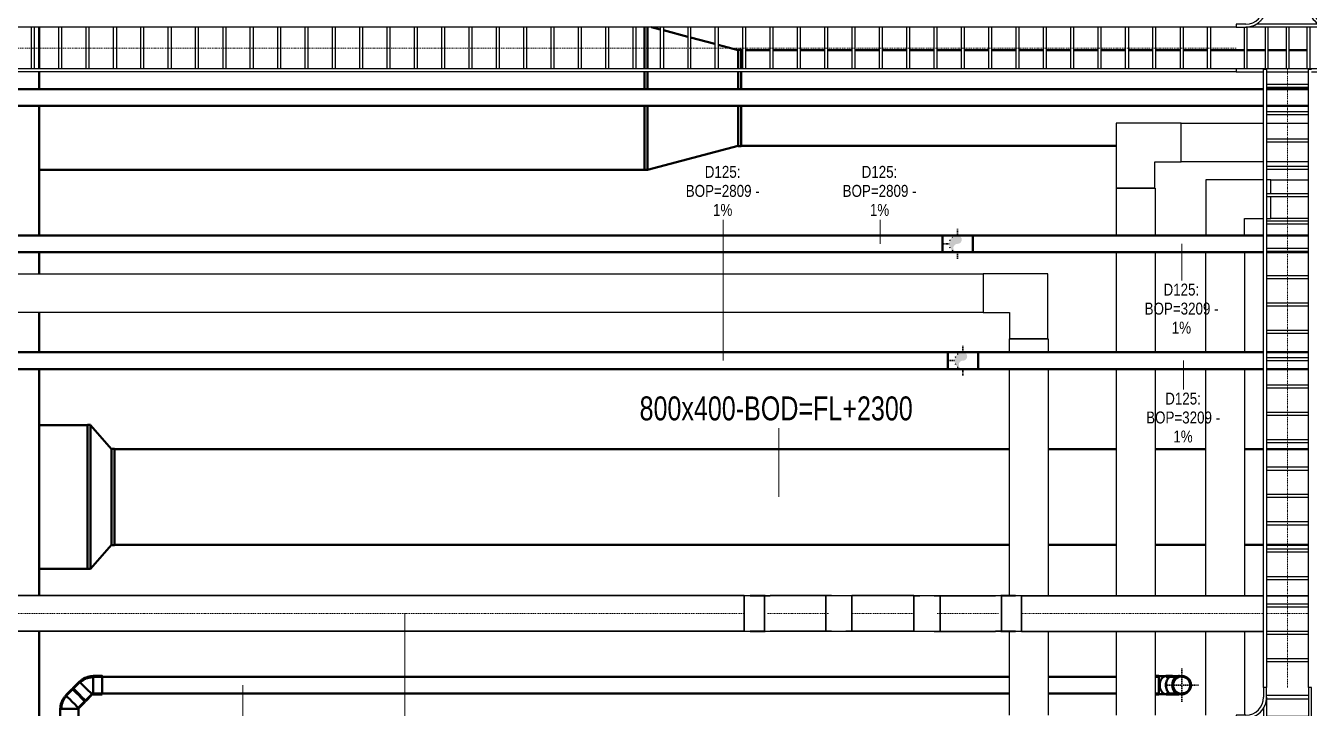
# Model space of a CAD drawing. Header units: millimetres. Extents: x -108050 to 96605, y 58136 to 140997.
# Drawn here: x -42641 to -31912, y 91920 to 97626 of the extents above; entities that cross this region are included whole.
import ezdxf

# ---------------------------------------------------------------- set-up
doc = ezdxf.new("R2010")
doc.units = ezdxf.units.MM
doc.linetypes.add('Center', pattern=[29.999999, 12, -6, 6, -6])
for name, color, linetype, lineweight in [('E-CABL-TRAY', 211, 'Continuous', 25), ('E-CABL-TRAY-CNTR', 211, 'Center', 18), ('E-CABL-TRAY-IDEN', 211, 'Continuous', 9), ('M-HVAC-DUCT', 70, 'Continuous', 50), ('M-HVAC-DUCT-IDEN', 70, 'Continuous', 9), ('P-PIPE', 3, 'Continuous', 50), ('P-PIPE-CNTR', 3, 'Center', 35), ('P-PIPE-IDEN', 2, 'Continuous', 9)]:
    doc.layers.add(name, color=color, linetype=linetype, lineweight=lineweight)
doc.styles.add('Arial', font='arial.ttf', dxfattribs={"width": 0.8, "height": 100})
doc.styles.add('Arial_1', font='arial.ttf', dxfattribs={"width": 0.75, "height": 200})

# ---------------------------------------------------------------- blocks, each defined once
blk = doc.blocks.new('PG_Busway_ThanhThang - 1250A-1999621-HẦM')
at = {"layer": 'E-CABL-TRAY'}
for p, q in [((-66803, 95552), (-34639, 95552)), ((-34639, 95552), (-34639, 95229)), ((-34639, 95229), (-66803, 95229))]:
    blk.add_line(p, q, dxfattribs=at)
blk = doc.blocks.new('E_Ladder Horizontal Tee - Standard-1999172-HẦM')
at = {"layer": 'E-CABL-TRAY'}
for p, q in [((430, 200), (-430, 200)), ((-430, 200), (-430, 175)), ((-430, 175), (430, 175)), ((-363, 175), (-363, -175)), ((-337, -175), (-337, 175)), ((-188, 175), (-188, -175)), ((-162, -175), (-162, 175)), ((-13, 175), (-13, -175)), ((13, -175), (13, 175)), ((162, 175), (162, -175)), ((188, -175), (188, 175)), ((337, 175), (337, -175)), ((363, -175), (363, 175)), ((430, 175), (430, 200)), ((-350, -175), (-430, -175)), ((-430, -175), (-430, -200)), ((-430, -200), (-350, -200)), ((-350, -175), (-337, -175)), ((-350, -175), (350, -175)), ((-259, -200), (259, -200)), ((-188, -175), (-162, -175)), ((-13, -175), (13, -175)), ((162, -175), (188, -175)), ((337, -175), (350, -175)), ((430, -175), (350, -175)), ((350, -200), (430, -200)), ((430, -200), (430, -175)), ((-200, -350), (-200, -430)), ((175, -325), (-175, -325)), ((-175, -325), (-175, -350)), ((-175, -350), (175, -350)), ((-175, -430), (-175, -350)), ((175, -350), (175, -325)), ((175, -350), (175, -430)), ((200, -430), (200, -350)), ((-200, -430), (-175, -430)), ((175, -430), (200, -430))]:
    blk.add_line(p, q, dxfattribs=at)
for centre, radius, start, end in [((-350, -350), 175, 360, 90), ((-350, -350), 175, 76.6372, 90), ((-350, -350), 150, 0, 90), ((-350, -350), 175, 61.5893, 73.0712), ((-350, -350), 175, 58.7805, 59.5164), ((-350, -350), 175, 50.9018, 58.7805), ((350, -350), 175, 90, 180), ((350, -350), 150, 90, 180), ((350, -350), 175, 121.2195, 129.0982), ((350, -350), 175, 120.4836, 121.2195), ((350, -350), 175, 106.9288, 118.4107), ((350, -350), 175, 90, 103.3628), ((-350, -350), 175, 35.6308, 44.0854), ((-350, -350), 175, 19.7932, 29.3903), ((-350, -350), 175, 360, 14.6951), ((350, -350), 175, 165.3049, 180), ((350, -350), 175, 150.6097, 160.2068), ((350, -350), 175, 135.9146, 144.3692)]:
    blk.add_arc(centre, radius, start, end, dxfattribs=at)
blk = doc.blocks.new('PG_Busway_CutNgang - 1250A-2000881-HẦM')
at = {"layer": 'E-CABL-TRAY'}
for p, q in [((161.5, 381), (-161.5, 381)), ((-161.5, 381), (-161.5, 161.5)), ((161.5, -161.5), (161.5, 381)), ((-381, -161.5), (-381, 161.5)), ((-161.5, 161.5), (-381, 161.5)), ((-381, -161.5), (161.5, -161.5))]:
    blk.add_line(p, q, dxfattribs=at)
blk = doc.blocks.new('PG_Busway_ThanhThang - 1250A-2001112-HẦM')
at = {"layer": 'E-CABL-TRAY'}
for p, q in [((-34419, 95009), (-34096, 95009)), ((-34419, 94897), (-34419, 95009)), ((-34096, 95009), (-34096, 94897)), ((-34419, 92863), (-34419, 94755)), ((-34096, 94755), (-34096, 92863)), ((-34419, 91863), (-34419, 92563)), ((-34096, 92563), (-34096, 91863)), ((-34419, 91489), (-34419, 91838)), ((-34096, 91838), (-34096, 91489)), ((-34419, 86796), (-34419, 91463)), ((-34096, 91463), (-34096, 86796)), ((-34413, 86796), (-34419, 86796)), ((-34096, 86796), (-34113, 86796))]:
    blk.add_line(p, q, dxfattribs=at)
blk = doc.blocks.new('PG_Busway_ThanhThang - 1250A-2004915-HẦM')
at = {"layer": 'E-CABL-TRAY'}
for p, q in [((-32983, 96489), (-32983, 96812)), ((-32983, 96812), (-32294, 96812)), ((-32268, 96812), (-31919, 96812)), ((-32294, 96489), (-32983, 96489)), ((-31919, 96489), (-32268, 96489))]:
    blk.add_line(p, q, dxfattribs=at)
blk = doc.blocks.new('PG_Busway_CutNgang - 1250A-2001176-HẦM')
at = {"layer": 'E-CABL-TRAY'}
for p, q in [((-381, -161.5), (-381, 161.5)), ((161.5, 161.5), (-381, 161.5)), ((161.5, -381), (161.5, 161.5)), ((-381, -161.5), (-161.5, -161.5)), ((-161.5, -161.5), (-161.5, -381)), ((-161.5, -381), (161.5, -381))]:
    blk.add_line(p, q, dxfattribs=at)
blk = doc.blocks.new('PG_Busway_ThanhThang - 1250A-2001192-HẦM')
at = {"layer": 'E-CABL-TRAY'}
for p, q in [((-33525, 96269), (-33202, 96269)), ((-33525, 95873), (-33525, 96269)), ((-33202, 96269), (-33202, 95873)), ((-33525, 94897), (-33525, 95732)), ((-33202, 95732), (-33202, 94897)), ((-33525, 92863), (-33525, 94755)), ((-33202, 94755), (-33202, 92863)), ((-33525, 91863), (-33525, 92563)), ((-33202, 92563), (-33202, 91863)), ((-33525, 91489), (-33525, 91838)), ((-33525, 86796), (-33525, 91463)), ((-33202, 91463), (-33202, 87226)), ((-33490, 86796), (-33525, 86796))]:
    blk.add_line(p, q, dxfattribs=at)
blk = doc.blocks.new('PG_Busway_ThanhThang - 1250A-2004181-HẦM')
at = {"layer": 'E-CABL-TRAY'}
for p, q in [((-32776, 94897), (-32776, 95732)), ((-32453, 95732), (-32453, 94897)), ((-32776, 92863), (-32776, 94755)), ((-32453, 94755), (-32453, 92863)), ((-32776, 91863), (-32776, 92563)), ((-32453, 92563), (-32453, 91863)), ((-32776, 91489), (-32776, 91838)), ((-32453, 91838), (-32453, 91489)), ((-32776, 86796), (-32776, 91463)), ((-32453, 91463), (-32453, 86796)), ((-32774, 86796), (-32776, 86796)), ((-32453, 86796), (-32474, 86796))]:
    blk.add_line(p, q, dxfattribs=at)
blk = doc.blocks.new('PG_Busway_ThanhThang - 1250A-2004328-HẦM')
at = {"layer": 'E-CABL-TRAY'}
for p, q in [((-32234, 96221), (-32234, 96337)), ((-32234, 96337), (-31919, 96337)), ((-32234, 96014), (-32234, 96195)), ((-31919, 96014), (-32234, 96014))]:
    blk.add_line(p, q, dxfattribs=at)
blk = doc.blocks.new('PG_Busway_CutNgang - 1250A-V25-HẦM')
at = {"layer": 'E-CABL-TRAY'}
for p, q in [((162, 162), (-303, 162)), ((162, -321), (162, 162)), ((-303, -161), (-161, -161)), ((-161, -161), (-161, -321)), ((-161, -347), (-161, -381)), ((-161, -381), (19, -381)), ((45, -381), (162, -381)), ((162, -381), (162, -347))]:
    blk.add_line(p, q, dxfattribs=at)
blk = doc.blocks.new('DSC_uPVC_Elbow_TienPhong - Standard-2008113-HẦM')
at = {"layer": 'P-PIPE'}
for p, q in [((-33169, 92191), (-33202, 92191)), ((-33055, 92191), (-33108, 92191)), ((-33202, 92037), (-33169, 92037)), ((-33108, 92037), (-33055, 92037))]:
    blk.add_line(p, q, dxfattribs=at)
at = {"layer": 'P-PIPE', "flags": 128}
for points in [[(-33169, 92189), (-33165, 92189), (-33162, 92189), (-33158, 92189), (-33155, 92189), (-33152, 92189), (-33148, 92189), (-33145, 92189), (-33142, 92189), (-33138, 92189), (-33135, 92189), (-33132, 92189), (-33129, 92189), (-33126, 92189), (-33123, 92189), (-33120, 92189), (-33118, 92189), (-33115, 92189), (-33112, 92189), (-33110, 92189), (-33108, 92189)], [(-33108, 92039), (-33111, 92039), (-33113, 92039), (-33116, 92039), (-33119, 92039), (-33122, 92039), (-33124, 92039), (-33127, 92039), (-33130, 92039), (-33133, 92039), (-33137, 92039), (-33140, 92039), (-33143, 92039), (-33146, 92039), (-33150, 92039), (-33153, 92039), (-33156, 92039), (-33160, 92039), (-33163, 92039), (-33167, 92039), (-33169, 92039)]]:
    blk.add_lwpolyline(points, dxfattribs=at)
at = {"layer": 'P-PIPE'}
for centre, major_axis, ratio, start_param, end_param in [((-33169, 92114), (0, 76.7), 0.005, 0.000004, 3.141593), ((-33169, 92114), (0, 76.7), 0.005, 6.115335, 6.283185), ((-33169, 92114), (0, 75), 0.005, 0.000004, 0.196354), ((-33108, 92114), (0, 76.7), 0.708871, 0.000006, 3.141593), ((-33055, 92114), (0, 76.7), 0.708871, 0.788108, 1.047203), ((-33055, 92114), (0, 76.7), 0.708871, 0.527127, 0.785404), ((-33055, 92114), (0, 76.7), 0.708871, 0.264998, 0.523604), ((-33055, 92114), (0, 76.7), 0.708871, 0.000006, 0.261805), ((-33055, 92114), (0, 76.7), 0.708871, 1.311168, 1.570802), ((-33055, 92114), (0, 76.7), 0.708871, 1.572967, 1.832601), ((-33055, 92114), (0, 76.7), 0.708871, 1.049526, 1.309003), ((-33169, 92114), (0, 75), 0.005, 2.945247, 3.141597), ((-33169, 92114), (0, 76.7), 0.005, 3.141597, 3.309439)]:
    blk.add_ellipse(centre, major_axis=major_axis, ratio=ratio, start_param=start_param, end_param=end_param, dxfattribs=at)
blk = doc.blocks.new('DSC_uPVC_Elbow_TienPhong - Standard-V27-HẦM')
at = {"layer": 'P-PIPE'}
for p, q in [((-33003, 92190), (-33057, 92190)), ((-33057, 92037), (-33003, 92037))]:
    blk.add_line(p, q, dxfattribs=at)
at = {"layer": 'P-PIPE', "flags": 128}
for points in [[(-33003, 92189), (-33001, 92189), (-32998, 92189), (-32996, 92189), (-32994, 92189), (-32992, 92189), (-32991, 92189)], [(-32986, 92189), (-32984, 92189), (-32983, 92189), (-32982, 92189), (-32981, 92189), (-32980, 92189), (-32980, 92189), (-32979, 92189), (-32979, 92189), (-32978, 92189), (-32978, 92189)], [(-32991, 92039), (-32993, 92039), (-32995, 92039), (-32997, 92039), (-32999, 92039), (-33002, 92039), (-33003, 92039)], [(-32978, 92039), (-32978, 92039), (-32979, 92039), (-32979, 92039), (-32980, 92039), (-32981, 92039), (-32981, 92039), (-32982, 92039), (-32984, 92039), (-32985, 92039), (-32986, 92039)]]:
    blk.add_lwpolyline(points, dxfattribs=at)
at = {"layer": 'P-PIPE'}
for radius, start, end in [(76.7, 90.0002, 270.0002), (76.7, 270.0002, 90.0002), (70, 270.0002, 90.0002), (76.7, 30.0002, 45.0002), (76.7, 210.0002, 225.0002)]:
    blk.add_arc((-32978, 92114), radius, start, end, dxfattribs=at)
for centre, major_axis, start_param, end_param in [((-33003, 92114), (0, 76.7), 0.00001, 3.141593), ((-33003, 92114), (0, 75), 6.283088, 7.853992), ((-33003, 92114), (0, 76.7), 6.10525, 6.283185), ((-33057, 92114), (0, 76.7), 1.309007, 1.568641), ((-33057, 92114), (0, 76.7), 1.570807, 1.830441), ((-33057, 92114), (0, 76.7), 1.832606, 2.092083), ((-33057, 92114), (0, 76.7), 2.094406, 2.353501), ((-33057, 92114), (0, 76.7), 2.356205, 2.614482), ((-33003, 92114), (0, 75), 1.570807, 3.141711), ((-33057, 92114), (0, 76.7), 2.618004, 2.878798), ((-33057, 92114), (0, 76.7), 2.879804, 3.141593), ((-33003, 92114), (0, 76.7), 3.141603, 3.319506)]:
    blk.add_ellipse(centre, major_axis=major_axis, ratio=0.708871, start_param=start_param, end_param=end_param, dxfattribs=at)
blk = doc.blocks.new('01_REC Transition REC_C Flanged_ - 200 mm-2035785-HẦM')
at = {"layer": 'M-HVAC-DUCT'}
for p, q in [((-25, 242), (-25, 591)), ((0, 591), (0, 242)), ((35, 591), (108, 571)), ((134, 565), (337, 511)), ((362, 505), (565, 451)), ((591, 444), (759, 400)), ((759, 242), (759, 402)), ((784, 402), (759, 402)), ((784, 402), (784, 242)), ((-25, 74), (-25, 216)), ((0, 216), (0, 74)), ((759, 74), (759, 216)), ((784, 216), (784, 74)), ((-25, -602), (-25, -68)), ((0, -68), (0, -602)), ((759, -402), (759, -68)), ((784, -68), (784, -402)), ((759, -400), (0, -600)), ((759, -402), (784, -402)), ((0, -602), (-25, -602))]:
    blk.add_line(p, q, dxfattribs=at)
blk = doc.blocks.new('DSC_uPVC_Elbow_TienPhong - Standard-2054451-HẦM')
at = {"layer": 'P-PIPE'}
for p, q in [((-42001, 92191), (-42077, 92191)), ((-42192, 92143), (-42246, 92089)), ((-42137, 91981), (-42084, 92035)), ((-42077, 92037), (-42001, 92037))]:
    blk.add_line(p, q, dxfattribs=at)
at = {"layer": 'P-PIPE', "flags": 128}
for points in [[(-42077, 92189), (-42084, 92189), (-42090, 92188), (-42097, 92188), (-42103, 92187), (-42109, 92186), (-42116, 92184), (-42122, 92183), (-42128, 92181), (-42134, 92179), (-42140, 92176), (-42146, 92174), (-42151, 92171), (-42157, 92168), (-42163, 92164), (-42168, 92161), (-42173, 92157), (-42178, 92153), (-42183, 92149), (-42188, 92145), (-42191, 92142)], [(-42077, 92181), (-42083, 92180), (-42090, 92180), (-42096, 92179), (-42102, 92179), (-42108, 92177), (-42114, 92176), (-42119, 92175), (-42125, 92173), (-42131, 92171), (-42137, 92169), (-42142, 92166), (-42148, 92163), (-42153, 92160), (-42158, 92157), (-42163, 92154), (-42168, 92150), (-42173, 92147), (-42178, 92143), (-42182, 92139), (-42185, 92136)], [(-42085, 92036), (-42084, 92036), (-42084, 92036), (-42084, 92037), (-42083, 92037), (-42083, 92037), (-42083, 92037), (-42082, 92038), (-42082, 92038), (-42082, 92038), (-42081, 92038), (-42081, 92038), (-42080, 92038), (-42080, 92038), (-42080, 92039), (-42079, 92039), (-42079, 92039), (-42078, 92039), (-42078, 92039), (-42078, 92039), (-42077, 92039)]]:
    blk.add_lwpolyline(points, dxfattribs=at)
at = {"layer": 'P-PIPE'}
for centre, major_axis, ratio, start_param, end_param in [((-42077, 92114), (0, 76.7), 0.005, 6.275368, 7.846165), ((-42001, 92114), (0, 76.7), 0.005, 5.881123, 7.846165), ((-42001, 92114), (0, 70), 0.005, 0.388768, 0.515782), ((-42001, 92114), (0, 70), 0.005, 0.650568, 0.777581), ((-42001, 92114), (0, 70), 0.005, 0, 0.253982), ((-42191, 92035), (-54.2, 54.2), 0.001992, 4.721452, 6.68457), ((-42192, 92036), (-49.5, 49.5), 0.001992, 6.030449, 6.283185), ((-42138, 92089), (-54.2, 54.2), 0.001992, 4.721452, 6.292248), ((-42138, 92089), (-54.2, 54.2), 0.001992, 3.150656, 4.721452), ((-42077, 92114), (0, 76.7), 0.005, 1.562979, 3.133776), ((-42001, 92114), (0, 76.7), 0.005, 1.562979, 3.133776), ((-42001, 92114), (0, 70), 0.005, 2.483163, 2.610177), ((-42191, 92035), (-54.2, 54.2), 0.001992, 3.150656, 4.721452), ((-42191, 92035), (-54.2, 54.2), 0.001992, 2.739925, 3.141593), ((-42001, 92114), (0, 70), 0.005, 2.744963, 2.871976), ((-42001, 92114), (0, 70), 0.005, 2.886864, 3.133776), ((-42001, 92114), (0, 76.7), 0.005, 3.141593, 3.543924)]:
    blk.add_ellipse(centre, major_axis=major_axis, ratio=ratio, start_param=start_param, end_param=end_param, dxfattribs=at)
blk = doc.blocks.new('01_REC Transition REC_C Flanged_ - 200 mm-2104956-HẦM')
at = {"layer": 'M-HVAC-DUCT'}
for p, q in [((-25, -602), (-25, 602)), ((-25, 602), (0, 602)), ((0, 602), (0, -602)), ((0, 600), (175, 400)), ((175, -402), (175, 402)), ((200, 402), (175, 402)), ((200, 402), (200, -402)), ((175, -400), (0, -600)), ((175, -402), (200, -402)), ((0, -602), (-25, -602))]:
    blk.add_line(p, q, dxfattribs=at)
blk = doc.blocks.new('DSC_uPVC_Elbow_TienPhong - Standard-2118731-HẦM')
at = {"layer": 'P-PIPE'}
for p, q in [((-42252, 92083), (-42306, 92029)), ((-42197, 91921), (-42144, 91974)), ((-42353, 91915), (-42353, 91839)), ((-42353, 91915), (-42276, 91915)), ((-42353, 91839), (-42276, 91839)), ((-42276, 91915), (-42200, 91915)), ((-42276, 91839), (-42200, 91839)), ((-42200, 91839), (-42200, 91915))]:
    blk.add_line(p, q, dxfattribs=at)
at = {"layer": 'P-PIPE', "flags": 128}
for points in [[(-42305, 92028), (-42309, 92023), (-42313, 92019), (-42317, 92014), (-42321, 92009), (-42325, 92003), (-42328, 91998), (-42332, 91992), (-42335, 91987), (-42337, 91981), (-42340, 91975), (-42342, 91969), (-42344, 91963), (-42346, 91957), (-42348, 91950), (-42349, 91944), (-42350, 91938), (-42351, 91932), (-42351, 91925), (-42352, 91919), (-42352, 91915)], [(-42299, 92022), (-42303, 92018), (-42307, 92013), (-42311, 92008), (-42315, 92004), (-42318, 91999), (-42321, 91993), (-42324, 91988), (-42327, 91983), (-42330, 91977), (-42332, 91972), (-42334, 91966), (-42336, 91960), (-42338, 91955), (-42339, 91949), (-42341, 91943), (-42342, 91937), (-42342, 91931), (-42343, 91925), (-42343, 91918), (-42343, 91915)], [(-42202, 91915), (-42202, 91915), (-42202, 91915), (-42202, 91916), (-42201, 91916), (-42201, 91917), (-42201, 91917), (-42201, 91917), (-42201, 91918), (-42201, 91918), (-42201, 91919), (-42201, 91919), (-42200, 91919), (-42200, 91920), (-42200, 91920), (-42200, 91920), (-42200, 91921), (-42199, 91921), (-42199, 91921), (-42199, 91922), (-42199, 91922)]]:
    blk.add_lwpolyline(points, dxfattribs=at)
at = {"layer": 'P-PIPE'}
for centre, start_param, end_param in [((-42198, 92029), 4.710397, 6.281193), ((-42252, 91975), 0, 0.166506), ((-42252, 91975), 4.710397, 6.281193), ((-42252, 91975), 3.141593, 4.710397), ((-42198, 92029), 3.141593, 4.710397), ((-42252, 91975), 2.976741, 3.139601)]:
    blk.add_ellipse(centre, major_axis=(-54.2, 54.2), ratio=0.001992, start_param=start_param, end_param=end_param, dxfattribs=at)
blk = doc.blocks.new('M_Elbow - Welded - Generic - Standard-V256-HẦM')
at = {"layer": 'P-PIPE'}
for p, q in [((-34979, 95873), (-34979, 95871)), ((-34979, 95871), (-34979, 95863)), ((-34979, 95863), (-34979, 95852)), ((-34979, 95852), (-34979, 95838)), ((-34979, 95838), (-34979, 95821)), ((-34979, 95821), (-34979, 95802)), ((-34979, 95802), (-34979, 95784)), ((-34979, 95784), (-34979, 95767)), ((-34979, 95767), (-34979, 95752)), ((-34979, 95752), (-34979, 95741)), ((-34979, 95741), (-34979, 95734)), ((-34979, 95734), (-34979, 95732))]:
    blk.add_line(p, q, dxfattribs=at)
at = {"layer": 'P-PIPE', "flags": 128}
for points in [[(-34979, 95873), (-34974, 95873), (-34969, 95873), (-34964, 95873), (-34959, 95873), (-34954, 95873), (-34949, 95873), (-34944, 95873), (-34939, 95873), (-34934, 95873), (-34930, 95873), (-34925, 95873), (-34920, 95873), (-34916, 95873), (-34912, 95873), (-34907, 95873), (-34903, 95873), (-34899, 95873), (-34895, 95873), (-34892, 95873), (-34888, 95873), (-34885, 95873), (-34881, 95873), (-34878, 95873), (-34875, 95873), (-34872, 95873), (-34870, 95873), (-34867, 95873), (-34865, 95873), (-34863, 95873), (-34861, 95873), (-34859, 95873), (-34857, 95873), (-34856, 95873), (-34855, 95873), (-34854, 95873), (-34853, 95873), (-34853, 95873)], [(-34849, 95873), (-34846, 95873), (-34845, 95873)], [(-34852, 95732), (-34853, 95732), (-34853, 95732), (-34854, 95732), (-34855, 95732), (-34856, 95732), (-34857, 95732), (-34859, 95732), (-34860, 95732), (-34862, 95732), (-34864, 95732), (-34866, 95732), (-34869, 95732), (-34871, 95732), (-34874, 95732), (-34877, 95732), (-34880, 95732), (-34884, 95732), (-34887, 95732), (-34891, 95732), (-34894, 95732), (-34898, 95732), (-34902, 95732), (-34906, 95732), (-34910, 95732), (-34915, 95732), (-34919, 95732), (-34924, 95732), (-34928, 95732), (-34933, 95732), (-34938, 95732), (-34943, 95732), (-34948, 95732), (-34953, 95732), (-34958, 95732), (-34963, 95732), (-34968, 95732), (-34973, 95732), (-34978, 95732), (-34979, 95732)], [(-34846, 95732), (-34849, 95732), (-34851, 95732)]]:
    blk.add_lwpolyline(points, dxfattribs=at)
blk = doc.blocks.new('M_Elbow - Welded - Generic - Standard-V259-HẦM')
at = {"layer": 'P-PIPE'}
for p, q in [((-34680, 94894), (-34680, 94897)), ((-34680, 94887), (-34680, 94894)), ((-34680, 94876), (-34680, 94887)), ((-34680, 94861), (-34680, 94876)), ((-34680, 94844), (-34680, 94861)), ((-34680, 94826), (-34680, 94844)), ((-34680, 94808), (-34680, 94826)), ((-34680, 94791), (-34680, 94808)), ((-34680, 94776), (-34680, 94791)), ((-34680, 94765), (-34680, 94776)), ((-34680, 94758), (-34680, 94765)), ((-34680, 94755), (-34680, 94758))]:
    blk.add_line(p, q, dxfattribs=at)
at = {"layer": 'P-PIPE', "flags": 128}
for points in [[(-34680, 94897), (-34685, 94897), (-34690, 94897), (-34695, 94897), (-34700, 94897), (-34705, 94897), (-34710, 94897), (-34715, 94897), (-34720, 94897), (-34725, 94897), (-34730, 94897), (-34734, 94897), (-34739, 94897), (-34743, 94897), (-34748, 94897), (-34752, 94897), (-34756, 94897), (-34760, 94897), (-34764, 94897), (-34768, 94897), (-34771, 94897), (-34775, 94897), (-34778, 94897), (-34781, 94897), (-34784, 94897), (-34787, 94897), (-34790, 94897), (-34792, 94897), (-34794, 94897), (-34797, 94897), (-34798, 94897), (-34800, 94897), (-34802, 94897), (-34803, 94897), (-34804, 94897), (-34805, 94897), (-34806, 94897)], [(-34807, 94755), (-34807, 94755), (-34807, 94755), (-34806, 94755), (-34805, 94755), (-34805, 94755), (-34803, 94755), (-34802, 94755), (-34801, 94755), (-34799, 94755), (-34797, 94755), (-34795, 94755), (-34793, 94755), (-34790, 94755), (-34788, 94755), (-34785, 94755), (-34782, 94755), (-34779, 94755), (-34776, 94755), (-34772, 94755), (-34769, 94755), (-34765, 94755), (-34761, 94755), (-34757, 94755), (-34753, 94755), (-34749, 94755), (-34744, 94755), (-34740, 94755), (-34735, 94755), (-34731, 94755), (-34726, 94755), (-34721, 94755), (-34717, 94755), (-34712, 94755), (-34707, 94755), (-34702, 94755), (-34697, 94755), (-34692, 94755), (-34687, 94755), (-34681, 94755), (-34680, 94755)]]:
    blk.add_lwpolyline(points, dxfattribs=at)
blk = doc.blocks.new('M_Elbow - Welded - Generic - Standard-V260-HẦM')
at = {"layer": 'P-PIPE'}
for p, q in [((-34934, 94897), (-34934, 94894)), ((-34934, 94894), (-34934, 94887)), ((-34934, 94887), (-34934, 94876)), ((-34934, 94876), (-34934, 94861)), ((-34934, 94861), (-34934, 94844)), ((-34934, 94844), (-34934, 94826)), ((-34934, 94826), (-34934, 94808)), ((-34934, 94808), (-34934, 94791)), ((-34934, 94791), (-34934, 94776)), ((-34934, 94776), (-34934, 94765)), ((-34934, 94765), (-34934, 94758)), ((-34934, 94758), (-34934, 94755))]:
    blk.add_line(p, q, dxfattribs=at)
at = {"layer": 'P-PIPE', "flags": 128}
for points in [[(-34934, 94897), (-34929, 94897), (-34924, 94897), (-34919, 94897), (-34914, 94897), (-34909, 94897), (-34904, 94897), (-34899, 94897), (-34894, 94897), (-34889, 94897), (-34885, 94897), (-34880, 94897), (-34875, 94897), (-34871, 94897), (-34867, 94897), (-34862, 94897), (-34858, 94897), (-34854, 94897), (-34850, 94897), (-34847, 94897), (-34843, 94897), (-34840, 94897), (-34836, 94897), (-34833, 94897), (-34830, 94897), (-34827, 94897), (-34825, 94897), (-34822, 94897), (-34820, 94897), (-34818, 94897), (-34816, 94897), (-34814, 94897), (-34812, 94897), (-34811, 94897), (-34810, 94897), (-34809, 94897), (-34808, 94897), (-34808, 94897)], [(-34804, 94897), (-34801, 94896), (-34800, 94896)], [(-34807, 94755), (-34808, 94755), (-34808, 94755), (-34809, 94755), (-34810, 94755), (-34811, 94755), (-34812, 94755), (-34814, 94755), (-34815, 94755), (-34817, 94755), (-34819, 94755), (-34821, 94755), (-34824, 94755), (-34826, 94755), (-34829, 94755), (-34832, 94755), (-34835, 94755), (-34839, 94755), (-34842, 94755), (-34846, 94755), (-34849, 94755), (-34853, 94755), (-34857, 94755), (-34861, 94755), (-34865, 94755), (-34870, 94755), (-34874, 94755), (-34879, 94755), (-34883, 94755), (-34888, 94755), (-34893, 94755), (-34898, 94755), (-34903, 94755), (-34908, 94755), (-34913, 94755), (-34918, 94755), (-34923, 94755), (-34928, 94755), (-34933, 94755), (-34934, 94755)], [(-34801, 94756), (-34804, 94755), (-34806, 94755)]]:
    blk.add_lwpolyline(points, dxfattribs=at)
blk = doc.blocks.new('E_Ladder Horizontal Tee - Standard-V262-HẦM')
at = {"layer": 'E-CABL-TRAY'}
for p, q in [((-200, 200), (-430, 200)), ((-430, 200), (-430, 175)), ((-430, 175), (430, 175)), ((-363, 175), (-363, -175)), ((-337, -175), (-337, 175)), ((-188, 175), (-188, -175)), ((175, 200), (-175, 200)), ((-162, -175), (-162, 175)), ((-13, 175), (-13, -175)), ((13, -175), (13, 175)), ((162, 175), (162, -175)), ((188, -175), (188, 175)), ((430, 200), (200, 200)), ((337, 175), (337, -175)), ((363, -175), (363, 175)), ((430, 175), (430, 200)), ((-350, -175), (-430, -175)), ((-430, -175), (-430, -200)), ((-430, -200), (-350, -200)), ((-350, -175), (-337, -175)), ((-350, -175), (350, -175)), ((-259, -200), (259, -200)), ((-188, -175), (-162, -175)), ((-13, -175), (13, -175)), ((162, -175), (188, -175)), ((337, -175), (350, -175)), ((430, -175), (350, -175)), ((350, -200), (430, -200)), ((430, -200), (430, -175)), ((-200, -350), (-200, -430)), ((175, -325), (-175, -325)), ((-175, -325), (-175, -350)), ((-175, -350), (175, -350)), ((-175, -430), (-175, -350)), ((175, -350), (175, -325)), ((175, -350), (175, -430)), ((200, -430), (200, -350)), ((-200, -430), (-175, -430)), ((175, -430), (200, -430))]:
    blk.add_line(p, q, dxfattribs=at)
for centre, radius, start, end in [((-350, -350), 175, 360, 90), ((-350, -350), 175, 76.6372, 90), ((-350, -350), 150, 0, 90), ((-350, -350), 175, 61.5893, 73.0712), ((-350, -350), 175, 58.7805, 59.5164), ((-350, -350), 175, 50.9018, 58.7805), ((350, -350), 175, 90, 180), ((350, -350), 150, 90, 180), ((350, -350), 175, 121.2195, 129.0982), ((350, -350), 175, 120.4836, 121.2195), ((350, -350), 175, 106.9288, 118.4107), ((350, -350), 175, 90, 103.3628), ((-350, -350), 175, 35.6308, 44.0854), ((-350, -350), 175, 19.7932, 29.3903), ((-350, -350), 175, 360, 14.6951), ((350, -350), 175, 165.3049, 180), ((350, -350), 175, 150.6097, 160.2068), ((350, -350), 175, 135.9146, 144.3692)]:
    blk.add_arc(centre, radius, start, end, dxfattribs=at)
blk = doc.blocks.new('M_Elbow - Welded - Generic - Standard-V270-HẦM')
at = {"layer": 'P-PIPE'}
for p, q in [((-34725, 95871), (-34725, 95873)), ((-34725, 95863), (-34725, 95871)), ((-34725, 95852), (-34725, 95863)), ((-34725, 95838), (-34725, 95852)), ((-34725, 95821), (-34725, 95838)), ((-34725, 95802), (-34725, 95821)), ((-34725, 95784), (-34725, 95802)), ((-34725, 95767), (-34725, 95784)), ((-34725, 95752), (-34725, 95767)), ((-34725, 95741), (-34725, 95752)), ((-34725, 95734), (-34725, 95741)), ((-34725, 95732), (-34725, 95734))]:
    blk.add_line(p, q, dxfattribs=at)
at = {"layer": 'P-PIPE', "flags": 128}
for points in [[(-34725, 95873), (-34730, 95873), (-34735, 95873), (-34740, 95873), (-34745, 95873), (-34750, 95873), (-34755, 95873), (-34760, 95873), (-34765, 95873), (-34770, 95873), (-34775, 95873), (-34779, 95873), (-34784, 95873), (-34788, 95873), (-34793, 95873), (-34797, 95873), (-34801, 95873), (-34805, 95873), (-34809, 95873), (-34813, 95873), (-34816, 95873), (-34820, 95873), (-34823, 95873), (-34826, 95873), (-34829, 95873), (-34832, 95873), (-34835, 95873), (-34837, 95873), (-34839, 95873), (-34842, 95873), (-34843, 95873), (-34845, 95873), (-34847, 95873), (-34848, 95873), (-34849, 95873), (-34850, 95873), (-34851, 95873)], [(-34852, 95732), (-34852, 95732), (-34852, 95732), (-34851, 95732), (-34850, 95732), (-34850, 95732), (-34848, 95732), (-34847, 95732), (-34846, 95732), (-34844, 95732), (-34842, 95732), (-34840, 95732), (-34838, 95732), (-34835, 95732), (-34833, 95732), (-34830, 95732), (-34827, 95732), (-34824, 95732), (-34821, 95732), (-34817, 95732), (-34814, 95732), (-34810, 95732), (-34806, 95732), (-34802, 95732), (-34798, 95732), (-34794, 95732), (-34789, 95732), (-34785, 95732), (-34780, 95732), (-34776, 95732), (-34771, 95732), (-34766, 95732), (-34762, 95732), (-34757, 95732), (-34752, 95732), (-34747, 95732), (-34742, 95732), (-34737, 95732), (-34732, 95732), (-34726, 95732), (-34725, 95732)]]:
    blk.add_lwpolyline(points, dxfattribs=at)
at = {"layer": 'P-PIPE'}
blk.add_arc((-34852, 95802), 70.7, 262.5, 270, dxfattribs=at)
blk = doc.blocks.new('E_Channel Vertical Inside Bend_std_ - Standard-2127224-HẦM')
at = {"layer": 'E-CABL-TRAY'}
for p, q in [((-35217, 92860), (-35217, 92863)), ((-35217, 92863), (-35167, 92863)), ((-35217, 92565), (-35217, 92860)), ((-35217, 92860), (-35167, 92860)), ((-35167, 92863), (-35092, 92863)), ((-35092, 92860), (-35167, 92860)), ((-35092, 92863), (-35048, 92863)), ((-35048, 92860), (-35092, 92860)), ((-35048, 92863), (-35048, 92860)), ((-34999, 92860), (-34999, 92565)), ((-35217, 92563), (-35217, 92565)), ((-35217, 92565), (-35167, 92565)), ((-35167, 92563), (-35217, 92563)), ((-35167, 92565), (-35092, 92565)), ((-35092, 92563), (-35167, 92563)), ((-35092, 92565), (-35048, 92565)), ((-35048, 92563), (-35092, 92563)), ((-35048, 92565), (-35048, 92563))]:
    blk.add_line(p, q, dxfattribs=at)
blk = doc.blocks.new('E_Channel Vertical Outside Bend_std_ - Standard-2127228-HẦM')
at = {"layer": 'E-CABL-TRAY'}
for p, q in [((-34535, 92860), (-34535, 92863)), ((-34535, 92863), (-34492, 92863)), ((-34492, 92860), (-34535, 92860)), ((-34367, 92863), (-34492, 92863)), ((-34492, 92860), (-34367, 92860)), ((-34486, 92565), (-34486, 92860)), ((-34367, 92863), (-34317, 92863)), ((-34317, 92860), (-34367, 92860)), ((-34317, 92863), (-34317, 92860)), ((-34317, 92860), (-34317, 92565)), ((-34535, 92563), (-34535, 92565)), ((-34492, 92565), (-34535, 92565)), ((-34492, 92563), (-34535, 92563)), ((-34367, 92565), (-34492, 92565)), ((-34492, 92563), (-34367, 92563)), ((-34367, 92565), (-34317, 92565)), ((-34317, 92563), (-34367, 92563)), ((-34317, 92565), (-34317, 92563))]:
    blk.add_line(p, q, dxfattribs=at)

msp = doc.modelspace()

# ---------------------------------------------------------------- hatches: boundary and pattern name
at = {"layer": 'P-PIPE'}
for points in [[(-34861, 95733), (-34870, 95737), (-34877, 95742), (-34884, 95752), (-34886, 95758), (-34887, 95771), (-34886, 95776), (-34883, 95785), (-34877, 95792), (-34870, 95798), (-34861, 95801), (-34843, 95804), (-34834, 95807), (-34827, 95813), (-34822, 95820), (-34818, 95830), (-34817, 95838), (-34818, 95847), (-34822, 95855), (-34827, 95863), (-34834, 95868), (-34843, 95872), (-34852, 95873), (-34870, 95871), (-34887, 95863), (-34902, 95852), (-34913, 95838), (-34920, 95821), (-34923, 95802), (-34920, 95784), (-34913, 95767), (-34902, 95752), (-34887, 95741), (-34870, 95734)], [(-34816, 94757), (-34825, 94761), (-34832, 94766), (-34839, 94776), (-34841, 94782), (-34842, 94791), (-34841, 94800), (-34838, 94808), (-34832, 94816), (-34825, 94821), (-34816, 94825), (-34798, 94827), (-34789, 94831), (-34782, 94836), (-34777, 94844), (-34773, 94852), (-34772, 94861), (-34774, 94873), (-34777, 94879), (-34782, 94886), (-34789, 94892), (-34798, 94895), (-34807, 94897), (-34825, 94894), (-34842, 94887), (-34860, 94873), (-34868, 94861), (-34875, 94844), (-34878, 94826), (-34875, 94808), (-34868, 94791), (-34857, 94776), (-34842, 94765), (-34825, 94758)]]:
    msp.add_hatch(color=256, dxfattribs=at).paths.add_polyline_path(points)

# ---------------------------------------------------------------- linework, layer by layer
at = {"layer": 'E-CABL-TRAY'}
for p, q in [((-32524, 97639), (-32524, 97613)), ((-32524, 97613), (-88209, 97613)), ((-42595, 97613), (-42595, 97264)), ((-42569, 97613), (-42569, 97264)), ((-42366, 97613), (-42366, 97264)), ((-42341, 97613), (-42341, 97264)), ((-42137, 97613), (-42137, 97264)), ((-42112, 97613), (-42112, 97264)), ((-41909, 97613), (-41909, 97264)), ((-41883, 97613), (-41883, 97264)), ((-41680, 97613), (-41680, 97264)), ((-41655, 97613), (-41655, 97264)), ((-41452, 97613), (-41452, 97264)), ((-41426, 97613), (-41426, 97264)), ((-41223, 97613), (-41223, 97264)), ((-41198, 97613), (-41198, 97264)), ((-40994, 97613), (-40994, 97264)), ((-40969, 97613), (-40969, 97264)), ((-40766, 97613), (-40766, 97264)), ((-40740, 97613), (-40740, 97264)), ((-40537, 97613), (-40537, 97264)), ((-40512, 97613), (-40512, 97264)), ((-40309, 97613), (-40309, 97264)), ((-40283, 97613), (-40283, 97264)), ((-40080, 97613), (-40080, 97264)), ((-40055, 97613), (-40055, 97264)), ((-39851, 97613), (-39851, 97264)), ((-39826, 97613), (-39826, 97264)), ((-39623, 97613), (-39623, 97264)), ((-39597, 97613), (-39597, 97264)), ((-39394, 97613), (-39394, 97264)), ((-39369, 97613), (-39369, 97264)), ((-39166, 97613), (-39166, 97264)), ((-39140, 97613), (-39140, 97264)), ((-38937, 97613), (-38937, 97264)), ((-38912, 97613), (-38912, 97264)), ((-38708, 97613), (-38708, 97264)), ((-38683, 97613), (-38683, 97264)), ((-38480, 97613), (-38480, 97264)), ((-38454, 97613), (-38454, 97264)), ((-38251, 97613), (-38251, 97264)), ((-38226, 97613), (-38226, 97264)), ((-38023, 97613), (-38023, 97264)), ((-37997, 97613), (-37997, 97264)), ((-37794, 97613), (-37794, 97264)), ((-37769, 97613), (-37769, 97264)), ((-37565, 97613), (-37565, 97264)), ((-37540, 97613), (-37540, 97264)), ((-37337, 97613), (-37337, 97264)), ((-37311, 97613), (-37311, 97264)), ((-37108, 97613), (-37108, 97264)), ((-37083, 97613), (-37083, 97264)), ((-36880, 97613), (-36880, 97264)), ((-36854, 97613), (-36854, 97264)), ((-36651, 97613), (-36651, 97264)), ((-36626, 97613), (-36626, 97264)), ((-36422, 97613), (-36422, 97264)), ((-36397, 97613), (-36397, 97264)), ((-36194, 97613), (-36194, 97264)), ((-36168, 97613), (-36168, 97264)), ((-35965, 97613), (-35965, 97264)), ((-35940, 97613), (-35940, 97264)), ((-35737, 97613), (-35737, 97264)), ((-35711, 97613), (-35711, 97264)), ((-35508, 97613), (-35508, 97264)), ((-35483, 97613), (-35483, 97264)), ((-35279, 97613), (-35279, 97264)), ((-35254, 97613), (-35254, 97264)), ((-35051, 97613), (-35051, 97264)), ((-35025, 97613), (-35025, 97264)), ((-34822, 97613), (-34822, 97264)), ((-34797, 97613), (-34797, 97264)), ((-34594, 97613), (-34594, 97264)), ((-34568, 97613), (-34568, 97264)), ((-34365, 97613), (-34365, 97264)), ((-34340, 97613), (-34340, 97264)), ((-34136, 97613), (-34136, 97264)), ((-34111, 97613), (-34111, 97264)), ((-33908, 97613), (-33908, 97264)), ((-33882, 97613), (-33882, 97264)), ((-33679, 97613), (-33679, 97264)), ((-33654, 97613), (-33654, 97264)), ((-33451, 97613), (-33451, 97264)), ((-33425, 97613), (-33425, 97264)), ((-33222, 97613), (-33222, 97264)), ((-33197, 97613), (-33197, 97264)), ((-32993, 97613), (-32993, 97264)), ((-32968, 97613), (-32968, 97264)), ((-32765, 97613), (-32765, 97264)), ((-32739, 97613), (-32739, 97264)), ((-32524, 97264), (-88209, 97264)), ((-32524, 97239), (-74677, 97239)), ((-32524, 97264), (-32524, 97239)), ((-32294, 97261), (-32268, 97261)), ((-32294, 92093), (-32294, 97261)), ((-32268, 92093), (-32268, 97261)), ((-31919, 97261), (-31894, 97261)), ((-31919, 92093), (-31919, 97261)), ((-31919, 97135), (-32268, 97135)), ((-31919, 97110), (-32268, 97110)), ((-31919, 96907), (-32268, 96907)), ((-31919, 96881), (-32268, 96881)), ((-31919, 96678), (-32268, 96678)), ((-31919, 96653), (-32268, 96653)), ((-31919, 96449), (-32268, 96449)), ((-31919, 96424), (-32268, 96424)), ((-31919, 96221), (-32268, 96221)), ((-31919, 96195), (-32268, 96195)), ((-31919, 95992), (-32268, 95992)), ((-31919, 95967), (-32268, 95967)), ((-31919, 95764), (-32268, 95764)), ((-31919, 95738), (-32268, 95738)), ((-31919, 95535), (-32268, 95535)), ((-31919, 95510), (-32268, 95510)), ((-31919, 95306), (-32268, 95306)), ((-31919, 95281), (-32268, 95281)), ((-31919, 95078), (-32268, 95078)), ((-31919, 95052), (-32268, 95052)), ((-31919, 94849), (-32268, 94849)), ((-31919, 94824), (-32268, 94824)), ((-31919, 94621), (-32268, 94621)), ((-31919, 94595), (-32268, 94595)), ((-31919, 94392), (-32268, 94392)), ((-31919, 94367), (-32268, 94367)), ((-31919, 94163), (-32268, 94163)), ((-31919, 94138), (-32268, 94138)), ((-31919, 93935), (-32268, 93935)), ((-31919, 93909), (-32268, 93909)), ((-31919, 93706), (-32268, 93706)), ((-31919, 93681), (-32268, 93681)), ((-31919, 93478), (-32268, 93478)), ((-31919, 93452), (-32268, 93452)), ((-31919, 93249), (-32268, 93249)), ((-31919, 93224), (-32268, 93224)), ((-31919, 93020), (-32268, 93020)), ((-31919, 92995), (-32268, 92995)), ((-36636, 92863), (-43421, 92863)), ((-36636, 92860), (-43417, 92860)), ((-36636, 92863), (-36636, 92563)), ((-36467, 92565), (-36467, 92860)), ((-36418, 92860), (-36418, 92863)), ((-35905, 92863), (-36418, 92863)), ((-35905, 92860), (-36418, 92860)), ((-35953, 92860), (-35953, 92565)), ((-35905, 92863), (-35905, 92860)), ((-35736, 92563), (-35736, 92863)), ((-35217, 92863), (-35736, 92863)), ((-35217, 92860), (-35736, 92860)), ((-35217, 92863), (-35217, 92563)), ((-35048, 92860), (-35048, 92863)), ((-35048, 92863), (-34535, 92863)), ((-35048, 92860), (-34535, 92860)), ((-34999, 92565), (-34999, 92860)), ((-34535, 92863), (-34535, 92860)), ((-34486, 92860), (-34486, 92565)), ((-34317, 92563), (-34317, 92863)), ((-34317, 92863), (-32294, 92863)), ((-34317, 92860), (-32294, 92860)), ((-32268, 92863), (-31919, 92863)), ((-32268, 92860), (-31919, 92860)), ((-31919, 92792), (-32268, 92792)), ((-31919, 92766), (-32268, 92766)), ((-36636, 92565), (-43628, 92565)), ((-36636, 92563), (-43628, 92563)), ((-36418, 92563), (-36418, 92565)), ((-35905, 92565), (-36418, 92565)), ((-35905, 92563), (-36418, 92563)), ((-35905, 92565), (-35905, 92563)), ((-35217, 92565), (-35736, 92565)), ((-35217, 92563), (-35736, 92563)), ((-35048, 92563), (-35048, 92565)), ((-35048, 92565), (-34535, 92565)), ((-35048, 92563), (-34535, 92563)), ((-34535, 92565), (-34535, 92563)), ((-34317, 92565), (-32294, 92565)), ((-34317, 92563), (-32294, 92563)), ((-32268, 92565), (-31919, 92565)), ((-31919, 92563), (-32268, 92563)), ((-31919, 92538), (-32268, 92538)), ((-31919, 92335), (-32268, 92335)), ((-31919, 92309), (-32268, 92309)), ((-32268, 92093), (-32294, 92093)), ((-31894, 92093), (-31919, 92093))]:
    msp.add_line(p, q, dxfattribs=at)
at = {"layer": 'E-CABL-TRAY-CNTR'}
for p, q in [((-32524, 97439), (-42962, 97439)), ((-32094, 92093), (-32094, 97261)), ((-36636, 92713), (-43290, 92713)), ((-35930, 92713), (-36443, 92713)), ((-35217, 92713), (-35736, 92713)), ((-35023, 92713), (-34510, 92713)), ((-34317, 92713), (-32294, 92713)), ((-32268, 92713), (-31919, 92713))]:
    msp.add_line(p, q, dxfattribs=at)
at = {"layer": 'E-CABL-TRAY-IDEN'}
msp.add_line((-39471, 92713), (-39471, 91526), dxfattribs=at)
at = {"layer": 'M-HVAC-DUCT'}
for p, q in [((-36651, 97422), (-36661, 97422)), ((-36422, 97422), (-36626, 97422)), ((-36194, 97422), (-36397, 97422)), ((-35965, 97422), (-36168, 97422)), ((-35737, 97422), (-35940, 97422)), ((-35508, 97422), (-35711, 97422)), ((-35279, 97422), (-35483, 97422)), ((-35051, 97422), (-35254, 97422)), ((-34822, 97422), (-35025, 97422)), ((-34594, 97422), (-34797, 97422)), ((-34365, 97422), (-34568, 97422)), ((-34136, 97422), (-34340, 97422)), ((-33908, 97422), (-34111, 97422)), ((-33679, 97422), (-33882, 97422)), ((-33451, 97422), (-33654, 97422)), ((-33222, 97422), (-33425, 97422)), ((-32993, 97422), (-33197, 97422)), ((-32765, 97422), (-32968, 97422)), ((-32456, 97422), (-32739, 97422)), ((-32281, 97422), (-32431, 97422)), ((-32106, 97422), (-32256, 97422)), ((-31931, 97422), (-32081, 97422)), ((-33525, 96622), (-36661, 96622)), ((-37470, 96422), (-42527, 96422)), ((-42124, 94287), (-42527, 94287)), ((-34419, 94087), (-41899, 94087)), ((-33525, 94087), (-34096, 94087)), ((-32776, 94087), (-33202, 94087)), ((-32294, 94087), (-32453, 94087)), ((-31919, 94087), (-32268, 94087)), ((-34419, 93287), (-41899, 93287)), ((-33525, 93287), (-34096, 93287)), ((-32776, 93287), (-33202, 93287)), ((-32294, 93287), (-32453, 93287)), ((-31919, 93287), (-32268, 93287)), ((-42124, 93087), (-42527, 93087))]:
    msp.add_line(p, q, dxfattribs=at)
at = {"layer": 'M-HVAC-DUCT-IDEN'}
msp.add_line((-36345, 93687), (-36345, 94261), dxfattribs=at)
at = {"layer": 'P-PIPE'}
for p, q in [((-42527, 97264), (-42527, 97613)), ((-42527, 97096), (-42527, 97239)), ((-32294, 97096), (-66564, 97096)), ((-31919, 97096), (-32268, 97096)), ((-66564, 96955), (-32294, 96955)), ((-42527, 95873), (-42527, 96955)), ((-32268, 96955), (-31919, 96955)), ((-34979, 95873), (-66567, 95873)), ((-34979, 95732), (-34979, 95873)), ((-32294, 95873), (-34725, 95873)), ((-34725, 95873), (-34725, 95732)), ((-31919, 95873), (-32268, 95873)), ((-66567, 95732), (-34979, 95732)), ((-42527, 95552), (-42527, 95732)), ((-34725, 95732), (-32294, 95732)), ((-32268, 95732), (-31919, 95732)), ((-42527, 94897), (-42527, 95229)), ((-34934, 94897), (-66803, 94897)), ((-34934, 94844), (-34934, 94897)), ((-34934, 94808), (-34934, 94844)), ((-32294, 94897), (-34680, 94897)), ((-34680, 94897), (-34680, 94755)), ((-31919, 94897), (-32268, 94897)), ((-66803, 94755), (-34934, 94755)), ((-42527, 92863), (-42527, 94755)), ((-34934, 94755), (-34934, 94808)), ((-34680, 94755), (-32294, 94755)), ((-32268, 94755), (-31919, 94755)), ((-42527, 90857), (-42527, 92563)), ((-34419, 92184), (-42077, 92184)), ((-33525, 92184), (-34096, 92184)), ((-33169, 92184), (-33202, 92184)), ((-33007, 92184), (-33108, 92184)), ((-42187, 92138), (-42301, 92024)), ((-42202, 91925), (-42088, 92039)), ((-42077, 92044), (-34419, 92044)), ((-34096, 92044), (-33525, 92044)), ((-33202, 92044), (-33169, 92044)), ((-33108, 92044), (-33008, 92044))]:
    msp.add_line(p, q, dxfattribs=at)
at = {"layer": 'P-PIPE', "lineweight": 35}
for centre, radius, start, end in [((-34852, 95802), 70.7, 152.8285, 156.3785), ((-34852, 95802), 70.7, 126.2008, 130.583), ((-34852, 95802), 70.7, 101.0834, 102.8571), ((-34852, 95802), 70.7, 203.3059, 206.8239), ((-34852, 95802), 70.7, 229.417, 233.7992), ((-34852, 95802), 70.7, 257.1429, 258.9964), ((-34807, 94826), 70.7, 152.8285, 156.6941), ((-34807, 94826), 70.7, 126.2008, 130.583), ((-34807, 94826), 70.7, 101.0036, 102.8571), ((-34807, 94826), 70.7, 203.3059, 207.1715), ((-34807, 94826), 70.7, 229.417, 233.7992), ((-34807, 94826), 70.7, 257.1429, 258.9166), ((-32978, 92114), 70, 0, 180), ((-32978, 92114), 70, 180, 0)]:
    msp.add_arc(centre, radius, start, end, dxfattribs=at)
at = {"layer": 'P-PIPE-CNTR'}
for p, q in [((-34852, 95873), (-34852, 95927)), ((-34977, 95802), (-34923, 95802)), ((-34852, 95677), (-34852, 95732)), ((-34807, 94897), (-34807, 94951)), ((-34932, 94826), (-34878, 94826)), ((-34807, 94701), (-34807, 94756)), ((-32978, 91974), (-32978, 92254)), ((-33118, 92114), (-32838, 92114))]:
    msp.add_line(p, q, dxfattribs=at)
at = {"layer": 'P-PIPE-IDEN'}
for p, q in [((-36811, 94826), (-36811, 96003)), ((-35500, 95802), (-35500, 96003)), ((-32977, 95802), (-32977, 95495)), ((-32964, 94826), (-32964, 94585)), ((-40825, 92114), (-40825, 91843))]:
    msp.add_line(p, q, dxfattribs=at)

# ---------------------------------------------------------------- block references
at = {"layer": 'E-CABL-TRAY'}
for name, p, rotation in [('E_Ladder Horizontal Tee - Standard-V262-HẦM', (-32094, 97439), 180), ('PG_Busway_CutNgang - 1250A-2001176-HẦM', (-33364, 96650), 89.99999999999967), ('PG_Busway_CutNgang - 1250A-V25-HẦM', (-32615, 96176), 89.99999999999967), ('PG_Busway_CutNgang - 1250A-2000881-HẦM', (-34258, 95390), 89.99999999999999), ('E_Channel Vertical Outside Bend_std_ - Standard-2127228-HẦM', (-70953, 185426), 180), ('E_Channel Vertical Inside Bend_std_ - Standard-2127224-HẦM', (-70953, 185426), 180), ('E_Ladder Horizontal Tee - Standard-1999172-HẦM', (-32094, 91663), 270.0000000000002)]:
    msp.add_blockref(name, p, dxfattribs=dict(at, rotation=rotation))
for name in ['PG_Busway_ThanhThang - 1250A-2004915-HẦM', 'PG_Busway_ThanhThang - 1250A-2001192-HẦM', 'PG_Busway_ThanhThang - 1250A-2004328-HẦM', 'PG_Busway_ThanhThang - 1250A-2004181-HẦM', 'PG_Busway_ThanhThang - 1250A-1999621-HẦM', 'PG_Busway_ThanhThang - 1250A-2001112-HẦM', 'E_Channel Vertical Inside Bend_std_ - Standard-2127224-HẦM', 'E_Channel Vertical Outside Bend_std_ - Standard-2127228-HẦM']:
    msp.add_blockref(name, (0, 0), dxfattribs=at)
at = {"layer": 'M-HVAC-DUCT'}
for name, p in [('01_REC Transition REC_C Flanged_ - 200 mm-2035785-HẦM', (-37445, 97022)), ('01_REC Transition REC_C Flanged_ - 200 mm-2104956-HẦM', (-42099, 93687))]:
    msp.add_blockref(name, p, dxfattribs=at)
at = {"layer": 'P-PIPE'}
for name in ['M_Elbow - Welded - Generic - Standard-V256-HẦM', 'M_Elbow - Welded - Generic - Standard-V270-HẦM', 'M_Elbow - Welded - Generic - Standard-V260-HẦM', 'M_Elbow - Welded - Generic - Standard-V259-HẦM', 'DSC_uPVC_Elbow_TienPhong - Standard-2054451-HẦM', 'DSC_uPVC_Elbow_TienPhong - Standard-2008113-HẦM', 'DSC_uPVC_Elbow_TienPhong - Standard-V27-HẦM', 'DSC_uPVC_Elbow_TienPhong - Standard-2118731-HẦM']:
    msp.add_blockref(name, (0, 0), dxfattribs=at)

# ---------------------------------------------------------------- texts
at = {"layer": 'M-HVAC-DUCT-IDEN', "insert": (-37510, 94527), "char_height": 200, "width": 2819.94, "attachment_point": 1, "style": 'Arial_1'}
msp.add_mtext('800x400-BOD=FL+2300', dxfattribs=at)
at = {"layer": 'P-PIPE-IDEN', "char_height": 100, "attachment_point": 1, "style": 'Arial'}
for s, insert, width in [('D125:', (-36965, 96454), 365.57), ('D125:', (-35654, 96454), 365.57), ('BOP=2809 -', (-37124, 96295), 750.38), ('BOP=2809 -', (-35813, 96295), 750.38), ('1%', (-36896, 96136), 198.82), ('1%', (-35585, 96136), 198.82), ('D125:', (-33131, 95470), 365.57), ('BOP=3209 -', (-33289, 95311), 750.38), ('1%', (-33062, 95152), 198.82), ('D125:', (-33117, 94559), 365.57), ('BOP=3209 -', (-33276, 94401), 750.38), ('1%', (-33049, 94242), 198.82)]:
    msp.add_mtext(s, dxfattribs=dict(at, insert=insert, width=width))

doc.saveas('drawing.dxf')
